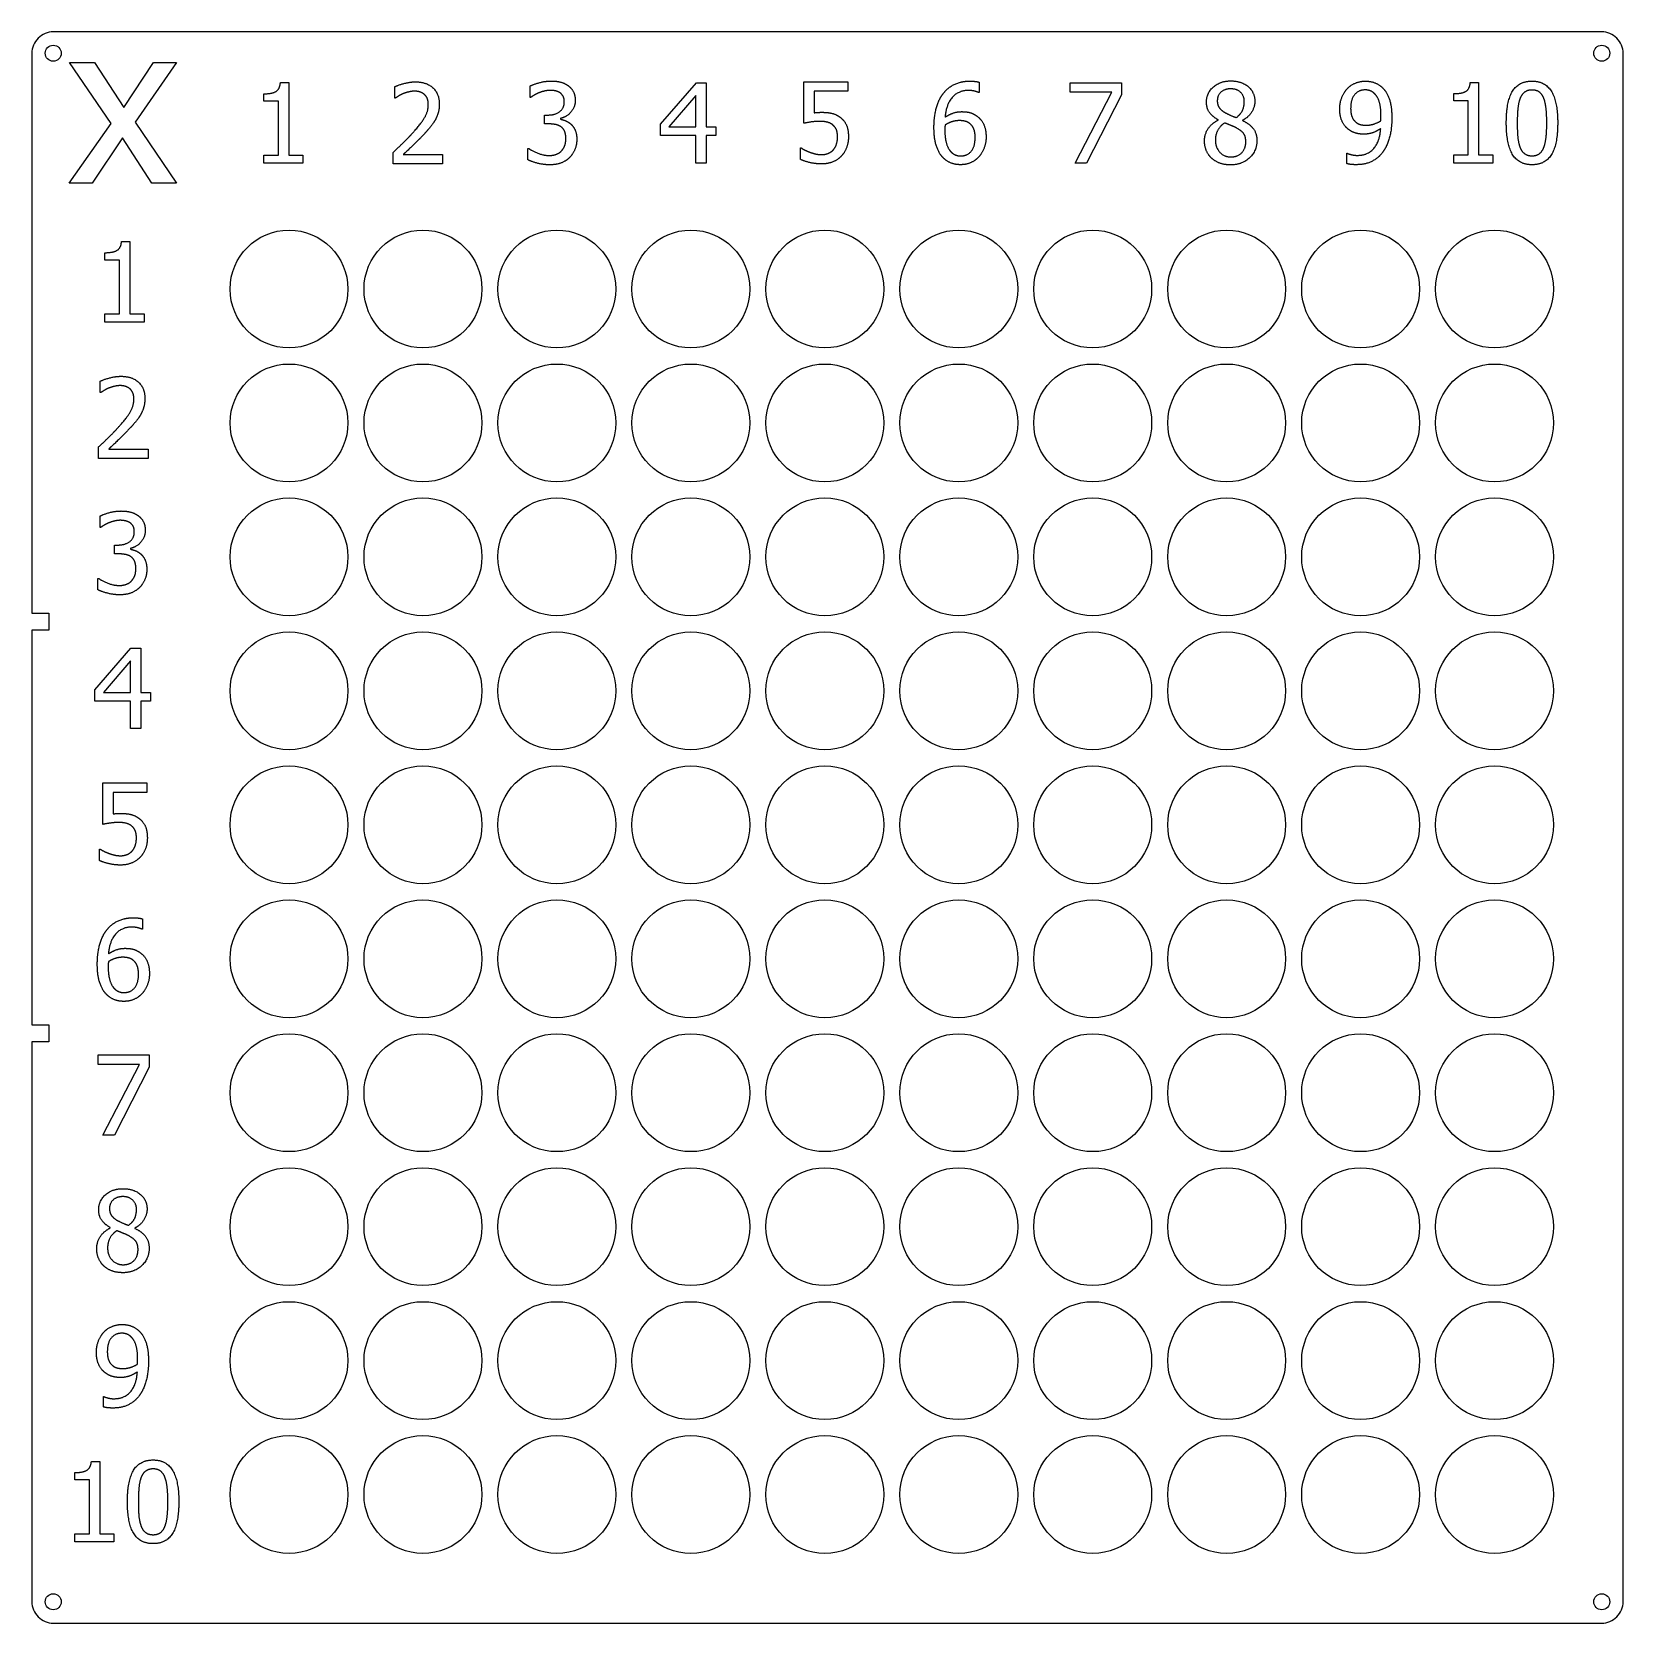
# Model space of a CAD drawing. Header units: millimetres. Extents: x -148 to 148, y -148 to 148.
import ezdxf

# ---------------------------------------------------------------- set-up
doc = ezdxf.new("R2010")
doc.units = ezdxf.units.MM

msp = doc.modelspace()

# ---------------------------------------------------------------- linework, layer by layer
for p, q in [((-49.85, 132.34), (-49.85, 132.19)), ((72.9, 132.01), (72.9, 132.07)), ((77.47, 131.99), (77.47, 131.93)), ((-130.1, 52.09), (-130.1, 51.94)), ((-133.85, -74.74), (-133.85, -74.68)), ((-129.28, -74.76), (-129.28, -74.82))]:
    msp.add_line(p, q)
msp.add_lwpolyline([(-145.3, 36.8), (-148.5, 36.8), (-148.5, -36.8), (-145.3, -36.8), (-145.3, -40), (-148.5, -40), (-148.5, -144.5, 0.414214), (-144.5, -148.5), (144.5, -148.5, 0.414214), (148.5, -144.5), (148.5, 144.5, 0.414214), (144.5, 148.5), (-144.5, 148.5, 0.414214), (-148.5, 144.5), (-148.5, 40), (-145.3, 40)], format="xyb", close=True)
for points in [[(-141.44, 142.76), (-136.8, 142.76), (-131.35, 134.37), (-125.79, 142.76), (-121.48, 142.76), (-129.24, 131.65), (-121.48, 120.24), (-126.13, 120.24), (-131.6, 128.7), (-137.21, 120.24), (-141.52, 120.24), (-133.71, 131.4)], [(-31.18, 129.15), (-31.18, 131.27), (-24.47, 139), (-22.62, 139), (-22.62, 130.77), (-20.83, 130.77), (-20.83, 129.15), (-22.62, 129.15), (-22.62, 124), (-24.55, 124), (-24.55, 129.15)], [(-24.55, 130.77), (-24.55, 136.63), (-29.6, 130.77)], [(54.84, 136.75), (48.35, 124), (46.21, 124), (53.06, 137.24), (45.32, 137.24), (45.32, 139), (54.84, 139)], [(-126.38, 23.6), (-128.17, 23.6), (-128.17, 18.45), (-130.1, 18.45), (-130.1, 23.6), (-136.73, 23.6), (-136.73, 25.72), (-130.02, 33.45), (-128.17, 33.45), (-128.17, 25.22), (-126.38, 25.22)], [(-135.15, 25.22), (-130.1, 25.22), (-130.1, 31.08)], [(-128.39, -44.21), (-136.13, -44.21), (-136.13, -42.45), (-126.61, -42.45), (-126.61, -44.7), (-133.1, -57.45), (-135.24, -57.45)]]:
    msp.add_lwpolyline(points, close=True)
for points in [[(-102.11, 139.02), (-100.55, 139.02), (-100.55, 125.51), (-97.89, 125.51), (-97.89, 123.98), (-105.2, 123.98), (-105.2, 125.51), (-102.48, 125.51), (-102.48, 135.56), (-105.2, 135.56), (-105.2, 136.93)], [(-80.66, 136.12), (-80.77, 136.12), (-80.77, 138.26)], [(-55.37, 136.26), (-55.49, 136.26), (-55.49, 138.39)], [(-4.41, 131.43), (-4.41, 139.16), (3.82, 139.16), (3.82, 137.4), (-2.47, 137.4), (-2.47, 133.4)], [(28.3, 139.09), (28.3, 137.16), (28.21, 137.16)], [(119.97, 139.05), (121.52, 139.05), (121.52, 125.54), (124.18, 125.54), (124.18, 124.01), (116.87, 124.01), (116.87, 125.54), (119.59, 125.54), (119.59, 135.59), (116.87, 135.59), (116.87, 136.96)], [(-51.99, 131.31), (-52.84, 131.31), (-52.84, 132.97), (-52.17, 132.97)], [(-79.2, 125.58), (-71.83, 125.58), (-71.83, 123.84), (-81.08, 123.84), (-81.08, 125.97)], [(-55.91, 124.61), (-55.91, 126.74), (-55.76, 126.74)], [(-5.03, 124.69), (-5.03, 126.82), (-4.88, 126.82)], [(96.9, 123.91), (96.9, 125.84), (97, 125.84)], [(-131.76, 109.37), (-130.2, 109.37), (-130.2, 95.86), (-127.54, 95.86), (-127.54, 94.33), (-134.85, 94.33), (-134.85, 95.86), (-132.13, 95.86), (-132.13, 105.91), (-134.85, 105.91), (-134.85, 107.28)], [(-135.61, 81.17), (-135.72, 81.17), (-135.72, 83.31)], [(-134.15, 70.63), (-126.78, 70.63), (-126.78, 68.89), (-136.03, 68.89), (-136.03, 71.02)], [(-135.62, 56.01), (-135.74, 56.01), (-135.74, 58.14)], [(-132.24, 51.06), (-133.09, 51.06), (-133.09, 52.72), (-132.42, 52.72)], [(-136.16, 44.36), (-136.16, 46.49), (-136.01, 46.49)], [(-135.26, 0.58), (-135.26, 8.31), (-127.03, 8.31), (-127.03, 6.55), (-133.32, 6.55), (-133.32, 2.55)], [(-135.88, -6.16), (-135.88, -4.03), (-135.73, -4.03)], [(-127.85, -17.06), (-127.85, -18.99), (-127.94, -18.99)], [(-135.15, -108.14), (-135.15, -106.21), (-135.05, -106.21)], [(-137.38, -118.3), (-135.83, -118.3), (-135.83, -131.81), (-133.17, -131.81), (-133.17, -133.34), (-140.48, -133.34), (-140.48, -131.81), (-137.76, -131.81), (-137.76, -121.76), (-140.48, -121.76), (-140.48, -120.39)]]:
    msp.add_lwpolyline(points)
for centre, radius in [((-144.5, 144.5), 1.5), ((144.5, 144.5), 1.5), ((-100.5, 100.5), 11), ((-75.5, 100.5), 11), ((-50.5, 100.5), 11), ((-25.5, 100.5), 11), ((-0.5, 100.5), 11), ((24.5, 100.5), 11), ((49.5, 100.5), 11), ((74.5, 100.5), 11), ((99.5, 100.5), 11), ((124.5, 100.5), 11), ((-100.5, 75.5), 11), ((-75.5, 75.5), 11), ((-50.5, 75.5), 11), ((-25.5, 75.5), 11), ((-0.5, 75.5), 11), ((24.5, 75.5), 11), ((49.5, 75.5), 11), ((74.5, 75.5), 11), ((99.5, 75.5), 11), ((124.5, 75.5), 11), ((-100.5, 50.5), 11), ((-75.5, 50.5), 11), ((-50.5, 50.5), 11), ((-25.5, 50.5), 11), ((-0.5, 50.5), 11), ((24.5, 50.5), 11), ((49.5, 50.5), 11), ((74.5, 50.5), 11), ((99.5, 50.5), 11), ((124.5, 50.5), 11), ((-100.5, 25.5), 11), ((-75.5, 25.5), 11), ((-50.5, 25.5), 11), ((-25.5, 25.5), 11), ((-0.5, 25.5), 11), ((24.5, 25.5), 11), ((49.5, 25.5), 11), ((74.5, 25.5), 11), ((99.5, 25.5), 11), ((124.5, 25.5), 11), ((-100.5, 0.5), 11), ((-75.5, 0.5), 11), ((-50.5, 0.5), 11), ((-25.5, 0.5), 11), ((-0.5, 0.5), 11), ((24.5, 0.5), 11), ((49.5, 0.5), 11), ((74.5, 0.5), 11), ((99.5, 0.5), 11), ((124.5, 0.5), 11), ((-100.5, -24.5), 11), ((-75.5, -24.5), 11), ((-50.5, -24.5), 11), ((-25.5, -24.5), 11), ((-0.5, -24.5), 11), ((24.5, -24.5), 11), ((49.5, -24.5), 11), ((74.5, -24.5), 11), ((99.5, -24.5), 11), ((124.5, -24.5), 11), ((-100.5, -49.5), 11), ((-75.5, -49.5), 11), ((-50.5, -49.5), 11), ((-25.5, -49.5), 11), ((-0.5, -49.5), 11), ((24.5, -49.5), 11), ((49.5, -49.5), 11), ((74.5, -49.5), 11), ((99.5, -49.5), 11), ((124.5, -49.5), 11), ((-100.5, -74.5), 11), ((-75.5, -74.5), 11), ((-50.5, -74.5), 11), ((-25.5, -74.5), 11), ((-0.5, -74.5), 11), ((24.5, -74.5), 11), ((49.5, -74.5), 11), ((74.5, -74.5), 11), ((99.5, -74.5), 11), ((124.5, -74.5), 11), ((-100.5, -99.5), 11), ((-75.5, -99.5), 11), ((-50.5, -99.5), 11), ((-25.5, -99.5), 11), ((-0.5, -99.5), 11), ((24.5, -99.5), 11), ((49.5, -99.5), 11), ((74.5, -99.5), 11), ((99.5, -99.5), 11), ((124.5, -99.5), 11), ((-100.5, -124.5), 11), ((-75.5, -124.5), 11), ((-50.5, -124.5), 11), ((-25.5, -124.5), 11), ((-0.5, -124.5), 11), ((24.5, -124.5), 11), ((49.5, -124.5), 11), ((74.5, -124.5), 11), ((99.5, -124.5), 11), ((124.5, -124.5), 11), ((-144.5, -144.5), 1.5), ((144.5, -144.5), 1.5)]:
    msp.add_circle(centre, radius)
for points in [[(-105.2, 136.93), (-103.66, 136.93), (-102.2, 137.81), (-102.11, 139.02)], [(-80.77, 138.26), (-80.15, 138.56), (-77.92, 139.16), (-76.93, 139.16)], [(-79.2, 136.95), (-79.63, 136.78), (-80.42, 136.29), (-80.66, 136.12)], [(-77.07, 137.42), (-77.61, 137.42), (-78.7, 137.15), (-79.2, 136.95)], [(-75.24, 136.81), (-75.59, 137.12), (-76.51, 137.42), (-77.07, 137.42)], [(-76.93, 139.16), (-74.82, 139.16), (-72.45, 136.93), (-72.45, 135.04)], [(-74.5, 134.93), (-74.5, 135.56), (-74.88, 136.51), (-75.24, 136.81)], [(-55.49, 138.39), (-54.84, 138.74), (-52.59, 139.32), (-51.58, 139.32)], [(-53.89, 137.1), (-54.37, 136.9), (-55.09, 136.46), (-55.37, 136.26)], [(-51.74, 137.58), (-52.28, 137.58), (-53.37, 137.31), (-53.89, 137.1)], [(-49.91, 137.12), (-50.29, 137.37), (-51.21, 137.58), (-51.74, 137.58)], [(-51.58, 139.32), (-50.56, 139.32), (-49.04, 138.9), (-48.42, 138.47)], [(-49.12, 135.49), (-49.12, 136.06), (-49.56, 136.87), (-49.91, 137.12)], [(-48.42, 138.47), (-47.76, 137.99), (-47.08, 136.62), (-47.08, 135.69)], [(19.87, 130.61), (19.87, 132.56), (20.68, 135.71), (21.51, 136.88)], [(21.51, 136.88), (22.33, 138.02), (24.91, 139.3), (26.59, 139.3)], [(26.33, 137.56), (24.46, 137.56), (22.16, 135.03), (21.94, 132.55)], [(28.21, 137.16), (27.93, 137.3), (26.91, 137.56), (26.33, 137.56)], [(26.59, 139.3), (27.09, 139.3), (27.97, 139.2), (28.3, 139.09)], [(70.73, 135.39), (70.73, 137.08), (73.28, 139.34), (75.25, 139.34)], [(75.24, 137.86), (74.14, 137.86), (72.75, 136.65), (72.75, 135.62)], [(77.79, 135.5), (77.79, 136.51), (76.44, 137.86), (75.24, 137.86)], [(75.25, 139.34), (77.29, 139.34), (79.76, 137.2), (79.76, 135.52)], [(95.6, 134.12), (95.6, 135.27), (96.36, 137.19), (97.01, 137.89)], [(97.01, 137.89), (97.63, 138.56), (99.44, 139.3), (100.37, 139.3)], [(100.36, 137.66), (99.12, 137.66), (97.64, 135.88), (97.64, 134.2)], [(102.24, 136.81), (101.8, 137.29), (100.89, 137.66), (100.36, 137.66)], [(100.37, 139.3), (101.4, 139.3), (103.08, 138.6), (103.7, 137.95)], [(103.3, 132.84), (103.3, 134.36), (102.74, 136.28), (102.24, 136.81)], [(103.7, 137.95), (104.48, 137.12), (105.33, 134.45), (105.33, 132.39)], [(116.87, 136.96), (118.41, 136.96), (119.87, 137.84), (119.97, 139.05)], [(126.69, 131.49), (126.69, 135.55), (129.03, 139.31), (131.49, 139.31)], [(131.49, 137.64), (130.65, 137.64), (129.57, 136.85), (129.25, 136.06)], [(131.49, 139.31), (133.96, 139.31), (136.28, 135.42), (136.28, 131.51)], [(133.69, 136.09), (133.39, 136.85), (132.33, 137.64), (131.49, 137.64)], [(-77.46, 129.58), (-75.75, 131.46), (-74.5, 133.72), (-74.5, 134.93)], [(-72.45, 135.04), (-72.45, 134.15), (-72.87, 132.67), (-73.23, 132.03)], [(-52.17, 132.97), (-50.82, 132.97), (-49.12, 134.26), (-49.12, 135.49)], [(-47.08, 135.69), (-47.08, 134.45), (-48.71, 132.58), (-49.85, 132.34)], [(72.9, 132.07), (71.8, 132.72), (70.73, 134.25), (70.73, 135.39)], [(72.75, 135.62), (72.75, 134.88), (73.46, 133.85), (74.18, 133.43)], [(76.3, 132.5), (77.17, 133.17), (77.79, 134.59), (77.79, 135.5)], [(79.76, 135.52), (79.76, 134.51), (78.58, 132.55), (77.47, 131.99)], [(97.23, 130.29), (96.43, 130.91), (95.6, 132.79), (95.6, 134.12)], [(97.64, 134.2), (97.64, 133.26), (98.13, 132.03), (98.67, 131.59)], [(129.25, 136.06), (128.95, 135.3), (128.73, 132.96), (128.73, 131.49)], [(134.24, 131.51), (134.24, 133.05), (133.99, 135.32), (133.69, 136.09)], [(-73.23, 132.03), (-73.6, 131.38), (-74.65, 130.09), (-75.24, 129.47)], [(-49.73, 130.77), (-50.16, 131.07), (-51.31, 131.31), (-51.99, 131.31)], [(-49.85, 132.19), (-49.38, 132.1), (-48.3, 131.66), (-47.83, 131.22)], [(-48.83, 128.59), (-48.83, 129.41), (-49.31, 130.47), (-49.73, 130.77)], [(-47.83, 131.22), (-47.37, 130.79), (-46.79, 129.43), (-46.79, 128.45)], [(-1.44, 131.79), (-2.27, 131.79), (-3.91, 131.54), (-4.41, 131.43)], [(-2.47, 133.4), (-2.11, 133.44), (-1.4, 133.48), (-1.11, 133.48)], [(1.02, 131.1), (0.59, 131.48), (-0.67, 131.79), (-1.44, 131.79)], [(-1.11, 133.48), (0.04, 133.48), (1.64, 133.1), (2.36, 132.55)], [(1.87, 128.94), (1.87, 129.74), (1.43, 130.76), (1.02, 131.1)], [(2.36, 132.55), (3.11, 131.99), (3.91, 130.28), (3.91, 128.92)], [(21.94, 131.1), (21.93, 130.89), (21.9, 130.47), (21.9, 130.16)], [(21.94, 132.55), (22.66, 133.05), (24.16, 133.6), (25.06, 133.6)], [(24.61, 131.93), (23.91, 131.93), (22.58, 131.51), (21.94, 131.1)], [(26.53, 131.41), (26.13, 131.72), (25.14, 131.93), (24.61, 131.93)], [(25.06, 133.6), (25.94, 133.6), (27.25, 133.24), (27.97, 132.71)], [(27.56, 128.8), (27.56, 129.72), (27.07, 130.97), (26.53, 131.41)], [(27.97, 132.71), (28.8, 132.09), (29.6, 130.17), (29.6, 128.88)], [(70.36, 128.15), (70.36, 129.36), (71.66, 131.4), (72.9, 132.01)], [(74.11, 131.5), (73.28, 130.95), (72.39, 129.32), (72.39, 128.29)], [(76.31, 130.56), (75.97, 130.76), (74.82, 131.21), (74.11, 131.5)], [(74.18, 133.43), (74.48, 133.26), (75.77, 132.67), (76.3, 132.5)], [(77.47, 131.93), (78.79, 131.32), (80.14, 129.57), (80.14, 128.18)], [(98.67, 131.59), (99.05, 131.28), (100.02, 131.07), (100.57, 131.07)], [(100.57, 131.07), (101.22, 131.07), (102.7, 131.52), (103.26, 131.9)], [(103.26, 131.9), (103.27, 132.04), (103.3, 132.54), (103.3, 132.84)], [(105.33, 132.39), (105.33, 130.53), (104.49, 127.2), (103.67, 126.1)], [(131.49, 123.69), (129.01, 123.69), (126.69, 127.54), (126.69, 131.49)], [(128.73, 131.49), (128.73, 129.91), (128.93, 127.8), (129.24, 126.97)], [(136.28, 131.51), (136.28, 127.47), (133.93, 123.69), (131.49, 123.69)], [(133.7, 126.94), (133.99, 127.68), (134.24, 129.96), (134.24, 131.51)], [(-81.08, 125.97), (-80.09, 126.91), (-78.31, 128.64), (-77.46, 129.58)], [(-75.24, 129.47), (-76.19, 128.44), (-78.51, 126.22), (-79.2, 125.58)], [(-49.66, 126.26), (-49.26, 126.71), (-48.83, 127.78), (-48.83, 128.59)], [(-46.79, 128.45), (-46.79, 127.44), (-47.48, 125.73), (-48.11, 125.07)], [(1.1, 126.49), (1.48, 126.94), (1.87, 128.13), (1.87, 128.94)], [(3.91, 128.92), (3.91, 127.84), (3.22, 125.99), (2.58, 125.31)], [(21.53, 125.06), (20.75, 125.88), (19.87, 128.61), (19.87, 130.61)], [(21.9, 130.16), (21.9, 128.6), (22.51, 126.69), (22.97, 126.19)], [(24.84, 125.34), (26.06, 125.34), (27.56, 127.07), (27.56, 128.8)], [(29.6, 128.88), (29.6, 127.73), (28.83, 125.77), (28.19, 125.11)], [(71.65, 124.95), (71.02, 125.56), (70.36, 127.21), (70.36, 128.15)], [(72.39, 128.29), (72.39, 126.93), (74.03, 125.15), (75.27, 125.15)], [(80.14, 128.18), (80.14, 126.26), (77.34, 123.66), (75.25, 123.66)], [(75.27, 125.15), (76.54, 125.15), (78.07, 126.67), (78.07, 127.99)], [(78.07, 127.99), (78.07, 128.91), (77.34, 130), (76.31, 130.56)], [(100.12, 129.4), (99.3, 129.4), (97.92, 129.77), (97.23, 130.29)], [(98.87, 125.44), (100.84, 125.44), (103.09, 128.04), (103.25, 130.45)], [(103.25, 130.45), (102.45, 129.9), (100.99, 129.4), (100.12, 129.4)], [(-55.76, 126.74), (-55.13, 126.27), (-52.99, 125.42), (-51.93, 125.42)], [(-51.93, 125.42), (-51.31, 125.42), (-50.07, 125.81), (-49.66, 126.26)], [(-48.11, 125.07), (-48.77, 124.39), (-50.63, 123.68), (-51.81, 123.68)], [(-4.88, 126.82), (-4.65, 126.65), (-3.79, 126.21), (-3.26, 126.02)], [(-3.26, 126.02), (-2.67, 125.81), (-1.68, 125.58), (-1.06, 125.58)], [(2.58, 125.31), (1.95, 124.63), (0.07, 123.84), (-1.1, 123.84)], [(-1.06, 125.58), (-0.46, 125.58), (0.69, 126.02), (1.1, 126.49)], [(24.83, 123.7), (23.82, 123.7), (22.16, 124.38), (21.53, 125.06)], [(22.97, 126.19), (23.4, 125.72), (24.32, 125.34), (24.84, 125.34)], [(28.19, 125.11), (27.52, 124.42), (25.84, 123.7), (24.83, 123.7)], [(75.25, 123.66), (74.13, 123.66), (72.3, 124.33), (71.65, 124.95)], [(97, 125.84), (97.26, 125.7), (98.33, 125.44), (98.87, 125.44)], [(103.67, 126.1), (102.81, 124.93), (100.38, 123.7), (98.61, 123.7)], [(129.24, 126.97), (129.53, 126.19), (130.61, 125.36), (131.49, 125.36)], [(131.49, 125.36), (132.32, 125.36), (133.4, 126.15), (133.7, 126.94)], [(-51.81, 123.68), (-52.94, 123.68), (-55.15, 124.23), (-55.91, 124.61)], [(-1.1, 123.84), (-2.17, 123.84), (-4.26, 124.32), (-5.03, 124.69)], [(98.61, 123.7), (98.2, 123.7), (97.29, 123.79), (96.9, 123.91)], [(-134.85, 107.28), (-133.31, 107.28), (-131.85, 108.16), (-131.76, 109.37)], [(-135.72, 83.31), (-135.1, 83.61), (-132.87, 84.21), (-131.88, 84.21)], [(-131.88, 84.21), (-129.77, 84.21), (-127.4, 81.98), (-127.4, 80.09)], [(-134.15, 82), (-134.58, 81.83), (-135.37, 81.34), (-135.61, 81.17)], [(-132.02, 82.47), (-132.56, 82.47), (-133.65, 82.2), (-134.15, 82)], [(-130.19, 81.86), (-130.54, 82.17), (-131.46, 82.47), (-132.02, 82.47)], [(-129.45, 79.98), (-129.45, 80.61), (-129.83, 81.56), (-130.19, 81.86)], [(-132.41, 74.63), (-130.7, 76.51), (-129.45, 78.77), (-129.45, 79.98)], [(-127.4, 80.09), (-127.4, 79.2), (-127.82, 77.72), (-128.18, 77.08)], [(-136.03, 71.02), (-135.04, 71.96), (-133.26, 73.69), (-132.41, 74.63)], [(-130.19, 74.52), (-131.14, 73.49), (-133.46, 71.27), (-134.15, 70.63)], [(-128.18, 77.08), (-128.55, 76.43), (-129.6, 75.14), (-130.19, 74.52)], [(-135.74, 58.14), (-135.09, 58.49), (-132.84, 59.07), (-131.83, 59.07)], [(-134.14, 56.85), (-134.62, 56.65), (-135.34, 56.21), (-135.62, 56.01)], [(-131.99, 57.33), (-132.53, 57.33), (-133.62, 57.06), (-134.14, 56.85)], [(-130.16, 56.87), (-130.54, 57.12), (-131.46, 57.33), (-131.99, 57.33)], [(-131.83, 59.07), (-130.81, 59.07), (-129.29, 58.65), (-128.67, 58.22)], [(-129.37, 55.24), (-129.37, 55.81), (-129.81, 56.62), (-130.16, 56.87)], [(-128.67, 58.22), (-128.01, 57.74), (-127.33, 56.37), (-127.33, 55.44)], [(-132.42, 52.72), (-131.07, 52.72), (-129.37, 54.01), (-129.37, 55.24)], [(-127.33, 55.44), (-127.33, 54.2), (-128.96, 52.33), (-130.1, 52.09)], [(-129.98, 50.52), (-130.41, 50.82), (-131.56, 51.06), (-132.24, 51.06)], [(-130.1, 51.94), (-129.63, 51.85), (-128.55, 51.41), (-128.08, 50.97)], [(-129.08, 48.34), (-129.08, 49.16), (-129.56, 50.22), (-129.98, 50.52)], [(-128.08, 50.97), (-127.62, 50.54), (-127.04, 49.18), (-127.04, 48.2)], [(-129.91, 46.01), (-129.51, 46.46), (-129.08, 47.53), (-129.08, 48.34)], [(-127.04, 48.2), (-127.04, 47.19), (-127.73, 45.48), (-128.36, 44.82)], [(-136.01, 46.49), (-135.38, 46.02), (-133.24, 45.17), (-132.18, 45.17)], [(-132.18, 45.17), (-131.56, 45.17), (-130.32, 45.56), (-129.91, 46.01)], [(-128.36, 44.82), (-129.02, 44.14), (-130.88, 43.43), (-132.06, 43.43)], [(-132.06, 43.43), (-133.19, 43.43), (-135.4, 43.98), (-136.16, 44.36)], [(-132.29, 0.94), (-133.12, 0.94), (-134.76, 0.69), (-135.26, 0.58)], [(-133.32, 2.55), (-132.96, 2.59), (-132.25, 2.63), (-131.96, 2.63)], [(-129.83, 0.25), (-130.26, 0.63), (-131.52, 0.94), (-132.29, 0.94)], [(-131.96, 2.63), (-130.81, 2.63), (-129.21, 2.25), (-128.49, 1.7)], [(-128.98, -1.91), (-128.98, -1.11), (-129.42, -0.09), (-129.83, 0.25)], [(-128.49, 1.7), (-127.74, 1.14), (-126.94, -0.57), (-126.94, -1.93)], [(-129.75, -4.36), (-129.37, -3.91), (-128.98, -2.72), (-128.98, -1.91)], [(-126.94, -1.93), (-126.94, -3.01), (-127.63, -4.86), (-128.27, -5.54)], [(-135.73, -4.03), (-135.5, -4.2), (-134.64, -4.64), (-134.11, -4.83)], [(-134.11, -4.83), (-133.52, -5.04), (-132.53, -5.27), (-131.91, -5.27)], [(-128.27, -5.54), (-128.9, -6.22), (-130.78, -7.01), (-131.95, -7.01)], [(-131.91, -5.27), (-131.31, -5.27), (-130.16, -4.83), (-129.75, -4.36)], [(-131.95, -7.01), (-133.02, -7.01), (-135.11, -6.53), (-135.88, -6.16)], [(-134.64, -19.27), (-133.82, -18.13), (-131.24, -16.85), (-129.56, -16.85)], [(-129.56, -16.85), (-129.06, -16.85), (-128.18, -16.95), (-127.85, -17.06)], [(-136.28, -25.54), (-136.28, -23.59), (-135.47, -20.44), (-134.64, -19.27)], [(-129.82, -18.59), (-131.69, -18.59), (-133.99, -21.12), (-134.21, -23.6)], [(-127.94, -18.99), (-128.22, -18.85), (-129.24, -18.59), (-129.82, -18.59)], [(-134.21, -23.6), (-133.49, -23.1), (-131.99, -22.55), (-131.09, -22.55)], [(-131.09, -22.55), (-130.21, -22.55), (-128.9, -22.91), (-128.18, -23.44)], [(-128.18, -23.44), (-127.35, -24.06), (-126.55, -25.98), (-126.55, -27.27)], [(-134.62, -31.09), (-135.4, -30.27), (-136.28, -27.54), (-136.28, -25.54)], [(-134.21, -25.05), (-134.22, -25.26), (-134.25, -25.68), (-134.25, -25.99)], [(-134.25, -25.99), (-134.25, -27.55), (-133.64, -29.46), (-133.18, -29.96)], [(-131.54, -24.22), (-132.24, -24.22), (-133.57, -24.64), (-134.21, -25.05)], [(-129.62, -24.74), (-130.02, -24.43), (-131.01, -24.22), (-131.54, -24.22)], [(-128.59, -27.35), (-128.59, -26.43), (-129.08, -25.18), (-129.62, -24.74)], [(-131.31, -30.81), (-130.09, -30.81), (-128.59, -29.08), (-128.59, -27.35)], [(-126.55, -27.27), (-126.55, -28.42), (-127.32, -30.38), (-127.96, -31.04)], [(-131.32, -32.45), (-132.33, -32.45), (-133.99, -31.77), (-134.62, -31.09)], [(-133.18, -29.96), (-132.75, -30.43), (-131.83, -30.81), (-131.31, -30.81)], [(-127.96, -31.04), (-128.63, -31.73), (-130.31, -32.45), (-131.32, -32.45)], [(-136.02, -71.36), (-136.02, -69.67), (-133.47, -67.41), (-131.5, -67.41)], [(-131.5, -67.41), (-129.46, -67.41), (-126.99, -69.55), (-126.99, -71.23)], [(-131.51, -68.89), (-132.61, -68.89), (-134, -70.1), (-134, -71.13)], [(-134, -71.13), (-134, -71.87), (-133.29, -72.9), (-132.57, -73.32)], [(-128.96, -71.25), (-128.96, -70.24), (-130.31, -68.89), (-131.51, -68.89)], [(-130.45, -74.25), (-129.58, -73.58), (-128.96, -72.16), (-128.96, -71.25)], [(-126.99, -71.23), (-126.99, -72.24), (-128.17, -74.2), (-129.28, -74.76)], [(-133.85, -74.68), (-134.95, -74.03), (-136.02, -72.5), (-136.02, -71.36)], [(-132.57, -73.32), (-132.27, -73.49), (-130.98, -74.08), (-130.45, -74.25)], [(-136.39, -78.6), (-136.39, -77.39), (-135.09, -75.35), (-133.85, -74.74)], [(-132.64, -75.25), (-133.47, -75.8), (-134.36, -77.43), (-134.36, -78.46)], [(-130.44, -76.19), (-130.78, -75.99), (-131.93, -75.54), (-132.64, -75.25)], [(-128.68, -78.76), (-128.68, -77.84), (-129.41, -76.75), (-130.44, -76.19)], [(-129.28, -74.82), (-127.96, -75.43), (-126.61, -77.18), (-126.61, -78.57)], [(-135.1, -81.8), (-135.73, -81.19), (-136.39, -79.54), (-136.39, -78.6)], [(-134.36, -78.46), (-134.36, -79.82), (-132.72, -81.6), (-131.48, -81.6)], [(-126.61, -78.57), (-126.61, -80.49), (-129.41, -83.09), (-131.5, -83.09)], [(-131.48, -81.6), (-130.21, -81.6), (-128.68, -80.08), (-128.68, -78.76)], [(-131.5, -83.09), (-132.62, -83.09), (-134.45, -82.42), (-135.1, -81.8)], [(-136.45, -97.93), (-136.45, -96.78), (-135.69, -94.86), (-135.04, -94.16)], [(-135.04, -94.16), (-134.42, -93.49), (-132.61, -92.75), (-131.68, -92.75)], [(-131.69, -94.39), (-132.93, -94.39), (-134.41, -96.17), (-134.41, -97.85)], [(-129.81, -95.24), (-130.25, -94.76), (-131.16, -94.39), (-131.69, -94.39)], [(-131.68, -92.75), (-130.65, -92.75), (-128.97, -93.45), (-128.35, -94.1)], [(-128.35, -94.1), (-127.57, -94.93), (-126.72, -97.6), (-126.72, -99.66)], [(-134.82, -101.76), (-135.62, -101.14), (-136.45, -99.26), (-136.45, -97.93)], [(-134.41, -97.85), (-134.41, -98.79), (-133.92, -100.02), (-133.38, -100.46)], [(-128.75, -99.21), (-128.75, -97.69), (-129.31, -95.77), (-129.81, -95.24)], [(-133.38, -100.46), (-133, -100.77), (-132.03, -100.98), (-131.48, -100.98)], [(-131.48, -100.98), (-130.83, -100.98), (-129.35, -100.53), (-128.79, -100.15)], [(-128.79, -100.15), (-128.78, -100.01), (-128.75, -99.51), (-128.75, -99.21)], [(-126.72, -99.66), (-126.72, -101.52), (-127.56, -104.85), (-128.38, -105.95)], [(-131.93, -102.65), (-132.75, -102.65), (-134.13, -102.28), (-134.82, -101.76)], [(-133.18, -106.61), (-131.21, -106.61), (-128.96, -104.01), (-128.8, -101.6)], [(-128.8, -101.6), (-129.6, -102.15), (-131.06, -102.65), (-131.93, -102.65)], [(-135.05, -106.21), (-134.79, -106.35), (-133.72, -106.61), (-133.18, -106.61)], [(-128.38, -105.95), (-129.24, -107.12), (-131.67, -108.35), (-133.44, -108.35)], [(-133.44, -108.35), (-133.85, -108.35), (-134.76, -108.26), (-135.15, -108.14)], [(-140.48, -120.39), (-138.94, -120.39), (-137.48, -119.51), (-137.38, -118.3)], [(-130.66, -125.86), (-130.66, -121.8), (-128.32, -118.04), (-125.86, -118.04)], [(-125.86, -118.04), (-123.39, -118.04), (-121.07, -121.93), (-121.07, -125.84)], [(-128.1, -121.29), (-128.4, -122.05), (-128.62, -124.39), (-128.62, -125.86)], [(-125.86, -119.71), (-126.7, -119.71), (-127.78, -120.5), (-128.1, -121.29)], [(-123.66, -121.26), (-123.96, -120.5), (-125.02, -119.71), (-125.86, -119.71)], [(-123.11, -125.84), (-123.11, -124.3), (-123.36, -122.03), (-123.66, -121.26)], [(-125.86, -133.66), (-128.34, -133.66), (-130.66, -129.81), (-130.66, -125.86)], [(-128.62, -125.86), (-128.62, -127.44), (-128.42, -129.55), (-128.11, -130.38)], [(-121.07, -125.84), (-121.07, -129.88), (-123.42, -133.66), (-125.86, -133.66)], [(-123.65, -130.41), (-123.36, -129.67), (-123.11, -127.39), (-123.11, -125.84)], [(-128.11, -130.38), (-127.82, -131.16), (-126.74, -131.99), (-125.86, -131.99)], [(-125.86, -131.99), (-125.03, -131.99), (-123.95, -131.2), (-123.65, -130.41)]]:
    msp.add_open_spline(points, degree=2)

doc.saveas('drawing.dxf')
